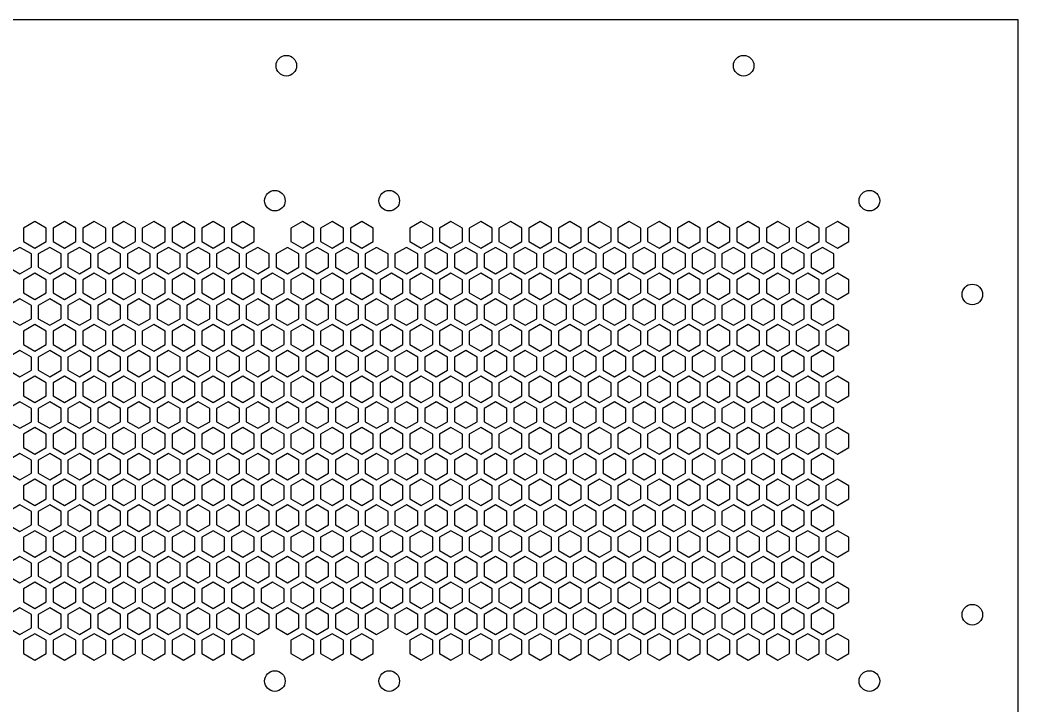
# Model space of a CAD drawing. Header units: millimetres. Extents: x 0 to 430, y 0 to 500.
# Drawn here: x 211.8 to 430, y 350.3 to 500 of the extents above; entities that cross this region are included whole.
import ezdxf

# ---------------------------------------------------------------- set-up
doc = ezdxf.new("R2010")
doc.units = ezdxf.units.MM
doc.layers.add('CUT', color=1, linetype='CONTINUOUS')

msp = doc.modelspace()

# ---------------------------------------------------------------- linework, layer by layer
at = {"layer": 'CUT'}
for p, q in [((430, 500), (0, 500)), ((430, 0), (430, 500))]:
    msp.add_line(p, q, dxfattribs=at)
for points in [[(217.5, 454.4767), (215, 455.9201), (212.5, 454.4767), (212.5, 451.5899), (215, 450.1466), (217.5, 451.5899)], [(224, 454.4767), (221.5, 455.9201), (219, 454.4767), (219, 451.5899), (221.5, 450.1466), (224, 451.5899)], [(230.5, 454.4767), (228, 455.9201), (225.5, 454.4767), (225.5, 451.5899), (228, 450.1466), (230.5, 451.5899)], [(237, 454.4767), (234.5, 455.9201), (232, 454.4767), (232, 451.5899), (234.5, 450.1466), (237, 451.5899)], [(243.5, 454.4767), (241, 455.9201), (238.5, 454.4767), (238.5, 451.5899), (241, 450.1466), (243.5, 451.5899)], [(250, 454.4767), (247.5, 455.9201), (245, 454.4767), (245, 451.5899), (247.5, 450.1466), (250, 451.5899)], [(256.5, 454.4767), (254, 455.9201), (251.5, 454.4767), (251.5, 451.5899), (254, 450.1466), (256.5, 451.5899)], [(263, 454.4767), (260.5, 455.9201), (258, 454.4767), (258, 451.5899), (260.5, 450.1466), (263, 451.5899)], [(276, 454.4767), (273.5, 455.9201), (271, 454.4767), (271, 451.5899), (273.5, 450.1466), (276, 451.5899)], [(282.5, 454.4767), (280, 455.9201), (277.5, 454.4767), (277.5, 451.5899), (280, 450.1466), (282.5, 451.5899)], [(289, 454.4767), (286.5, 455.9201), (284, 454.4767), (284, 451.5899), (286.5, 450.1466), (289, 451.5899)], [(302, 454.4767), (299.5, 455.9201), (297, 454.4767), (297, 451.5899), (299.5, 450.1466), (302, 451.5899)], [(308.5, 454.4767), (306, 455.9201), (303.5, 454.4767), (303.5, 451.5899), (306, 450.1466), (308.5, 451.5899)], [(315, 454.4767), (312.5, 455.9201), (310, 454.4767), (310, 451.5899), (312.5, 450.1466), (315, 451.5899)], [(321.5, 454.4767), (319, 455.9201), (316.5, 454.4767), (316.5, 451.5899), (319, 450.1466), (321.5, 451.5899)], [(328, 454.4767), (325.5, 455.9201), (323, 454.4767), (323, 451.5899), (325.5, 450.1466), (328, 451.5899)], [(334.5, 454.4767), (332, 455.9201), (329.5, 454.4767), (329.5, 451.5899), (332, 450.1466), (334.5, 451.5899)], [(341, 454.4767), (338.5, 455.9201), (336, 454.4767), (336, 451.5899), (338.5, 450.1466), (341, 451.5899)], [(347.5, 454.4767), (345, 455.9201), (342.5, 454.4767), (342.5, 451.5899), (345, 450.1466), (347.5, 451.5899)], [(354, 454.4767), (351.5, 455.9201), (349, 454.4767), (349, 451.5899), (351.5, 450.1466), (354, 451.5899)], [(360.5, 454.4767), (358, 455.9201), (355.5, 454.4767), (355.5, 451.5899), (358, 450.1466), (360.5, 451.5899)], [(367, 454.4767), (364.5, 455.9201), (362, 454.4767), (362, 451.5899), (364.5, 450.1466), (367, 451.5899)], [(373.5, 454.4767), (371, 455.9201), (368.5, 454.4767), (368.5, 451.5899), (371, 450.1466), (373.5, 451.5899)], [(380, 454.4767), (377.5, 455.9201), (375, 454.4767), (375, 451.5899), (377.5, 450.1466), (380, 451.5899)], [(386.5, 454.4767), (384, 455.9201), (381.5, 454.4767), (381.5, 451.5899), (384, 450.1466), (386.5, 451.5899)], [(393, 454.4767), (390.5, 455.9201), (388, 454.4767), (388, 451.5899), (390.5, 450.1466), (393, 451.5899)], [(214.25, 448.8475), (211.75, 450.2909), (209.25, 448.8475), (209.25, 445.9608), (211.75, 444.5174), (214.25, 445.9608)], [(220.75, 448.8475), (218.25, 450.2909), (215.75, 448.8475), (215.75, 445.9608), (218.25, 444.5174), (220.75, 445.9608)], [(227.25, 448.8475), (224.75, 450.2909), (222.25, 448.8475), (222.25, 445.9608), (224.75, 444.5174), (227.25, 445.9608)], [(233.75, 448.8475), (231.25, 450.2909), (228.75, 448.8475), (228.75, 445.9608), (231.25, 444.5174), (233.75, 445.9608)], [(240.25, 448.8475), (237.75, 450.2909), (235.25, 448.8475), (235.25, 445.9608), (237.75, 444.5174), (240.25, 445.9608)], [(246.75, 448.8475), (244.25, 450.2909), (241.75, 448.8475), (241.75, 445.9608), (244.25, 444.5174), (246.75, 445.9608)], [(253.25, 448.8475), (250.75, 450.2909), (248.25, 448.8475), (248.25, 445.9608), (250.75, 444.5174), (253.25, 445.9608)], [(259.75, 448.8475), (257.25, 450.2909), (254.75, 448.8475), (254.75, 445.9608), (257.25, 444.5174), (259.75, 445.9608)], [(266.25, 448.8475), (263.75, 450.2909), (261.25, 448.8475), (261.25, 445.9608), (263.75, 444.5174), (266.25, 445.9608)], [(272.75, 448.8475), (270.25, 450.2909), (267.75, 448.8475), (267.75, 445.9608), (270.25, 444.5174), (272.75, 445.9608)], [(279.25, 448.8475), (276.75, 450.2909), (274.25, 448.8475), (274.25, 445.9608), (276.75, 444.5174), (279.25, 445.9608)], [(285.75, 448.8475), (283.25, 450.2909), (280.75, 448.8475), (280.75, 445.9608), (283.25, 444.5174), (285.75, 445.9608)], [(292.25, 448.8475), (289.75, 450.2909), (287.25, 448.8475), (287.25, 445.9608), (289.75, 444.5174), (292.25, 445.9608)], [(298.75, 448.8475), (296.25, 450.2909), (293.75, 448.8475), (293.75, 445.9608), (296.25, 444.5174), (298.75, 445.9608)], [(305.25, 448.8475), (302.75, 450.2909), (300.25, 448.8475), (300.25, 445.9608), (302.75, 444.5174), (305.25, 445.9608)], [(311.75, 448.8475), (309.25, 450.2909), (306.75, 448.8475), (306.75, 445.9608), (309.25, 444.5174), (311.75, 445.9608)], [(318.25, 448.8475), (315.75, 450.2909), (313.25, 448.8475), (313.25, 445.9608), (315.75, 444.5174), (318.25, 445.9608)], [(324.75, 448.8475), (322.25, 450.2909), (319.75, 448.8475), (319.75, 445.9608), (322.25, 444.5174), (324.75, 445.9608)], [(331.25, 448.8475), (328.75, 450.2909), (326.25, 448.8475), (326.25, 445.9608), (328.75, 444.5174), (331.25, 445.9608)], [(337.75, 448.8475), (335.25, 450.2909), (332.75, 448.8475), (332.75, 445.9608), (335.25, 444.5174), (337.75, 445.9608)], [(344.25, 448.8475), (341.75, 450.2909), (339.25, 448.8475), (339.25, 445.9608), (341.75, 444.5174), (344.25, 445.9608)], [(350.75, 448.8475), (348.25, 450.2909), (345.75, 448.8475), (345.75, 445.9608), (348.25, 444.5174), (350.75, 445.9608)], [(357.25, 448.8475), (354.75, 450.2909), (352.25, 448.8475), (352.25, 445.9608), (354.75, 444.5174), (357.25, 445.9608)], [(363.75, 448.8475), (361.25, 450.2909), (358.75, 448.8475), (358.75, 445.9608), (361.25, 444.5174), (363.75, 445.9608)], [(370.25, 448.8475), (367.75, 450.2909), (365.25, 448.8475), (365.25, 445.9608), (367.75, 444.5174), (370.25, 445.9608)], [(376.75, 448.8475), (374.25, 450.2909), (371.75, 448.8475), (371.75, 445.9608), (374.25, 444.5174), (376.75, 445.9608)], [(383.25, 448.8475), (380.75, 450.2909), (378.25, 448.8475), (378.25, 445.9608), (380.75, 444.5174), (383.25, 445.9608)], [(389.75, 448.8475), (387.25, 450.2909), (384.75, 448.8475), (384.75, 445.9608), (387.25, 444.5174), (389.75, 445.9608)], [(217.5, 443.2184), (215, 444.6617), (212.5, 443.2184), (212.5, 440.3316), (215, 438.8882), (217.5, 440.3316)], [(224, 443.2184), (221.5, 444.6617), (219, 443.2184), (219, 440.3316), (221.5, 438.8882), (224, 440.3316)], [(230.5, 443.2184), (228, 444.6617), (225.5, 443.2184), (225.5, 440.3316), (228, 438.8882), (230.5, 440.3316)], [(237, 443.2184), (234.5, 444.6617), (232, 443.2184), (232, 440.3316), (234.5, 438.8882), (237, 440.3316)], [(243.5, 443.2184), (241, 444.6617), (238.5, 443.2184), (238.5, 440.3316), (241, 438.8882), (243.5, 440.3316)], [(250, 443.2184), (247.5, 444.6617), (245, 443.2184), (245, 440.3316), (247.5, 438.8882), (250, 440.3316)], [(256.5, 443.2184), (254, 444.6617), (251.5, 443.2184), (251.5, 440.3316), (254, 438.8882), (256.5, 440.3316)], [(263, 443.2184), (260.5, 444.6617), (258, 443.2184), (258, 440.3316), (260.5, 438.8882), (263, 440.3316)], [(269.5, 443.2184), (267, 444.6617), (264.5, 443.2184), (264.5, 440.3316), (267, 438.8882), (269.5, 440.3316)], [(276, 443.2184), (273.5, 444.6617), (271, 443.2184), (271, 440.3316), (273.5, 438.8882), (276, 440.3316)], [(282.5, 443.2184), (280, 444.6617), (277.5, 443.2184), (277.5, 440.3316), (280, 438.8882), (282.5, 440.3316)], [(289, 443.2184), (286.5, 444.6617), (284, 443.2184), (284, 440.3316), (286.5, 438.8882), (289, 440.3316)], [(295.5, 443.2184), (293, 444.6617), (290.5, 443.2184), (290.5, 440.3316), (293, 438.8882), (295.5, 440.3316)], [(302, 443.2184), (299.5, 444.6617), (297, 443.2184), (297, 440.3316), (299.5, 438.8882), (302, 440.3316)], [(308.5, 443.2184), (306, 444.6617), (303.5, 443.2184), (303.5, 440.3316), (306, 438.8882), (308.5, 440.3316)], [(315, 443.2184), (312.5, 444.6617), (310, 443.2184), (310, 440.3316), (312.5, 438.8882), (315, 440.3316)], [(321.5, 443.2184), (319, 444.6617), (316.5, 443.2184), (316.5, 440.3316), (319, 438.8882), (321.5, 440.3316)], [(328, 443.2184), (325.5, 444.6617), (323, 443.2184), (323, 440.3316), (325.5, 438.8882), (328, 440.3316)], [(334.5, 443.2184), (332, 444.6617), (329.5, 443.2184), (329.5, 440.3316), (332, 438.8882), (334.5, 440.3316)], [(341, 443.2184), (338.5, 444.6617), (336, 443.2184), (336, 440.3316), (338.5, 438.8882), (341, 440.3316)], [(347.5, 443.2184), (345, 444.6617), (342.5, 443.2184), (342.5, 440.3316), (345, 438.8882), (347.5, 440.3316)], [(354, 443.2184), (351.5, 444.6617), (349, 443.2184), (349, 440.3316), (351.5, 438.8882), (354, 440.3316)], [(360.5, 443.2184), (358, 444.6617), (355.5, 443.2184), (355.5, 440.3316), (358, 438.8882), (360.5, 440.3316)], [(367, 443.2184), (364.5, 444.6617), (362, 443.2184), (362, 440.3316), (364.5, 438.8882), (367, 440.3316)], [(373.5, 443.2184), (371, 444.6617), (368.5, 443.2184), (368.5, 440.3316), (371, 438.8882), (373.5, 440.3316)], [(380, 443.2184), (377.5, 444.6617), (375, 443.2184), (375, 440.3316), (377.5, 438.8882), (380, 440.3316)], [(386.5, 443.2184), (384, 444.6617), (381.5, 443.2184), (381.5, 440.3316), (384, 438.8882), (386.5, 440.3316)], [(393, 443.2184), (390.5, 444.6617), (388, 443.2184), (388, 440.3316), (390.5, 438.8882), (393, 440.3316)], [(214.25, 437.5892), (211.75, 439.0326), (209.25, 437.5892), (209.25, 434.7024), (211.75, 433.2591), (214.25, 434.7024)], [(220.75, 437.5892), (218.25, 439.0326), (215.75, 437.5892), (215.75, 434.7024), (218.25, 433.2591), (220.75, 434.7024)], [(227.25, 437.5892), (224.75, 439.0326), (222.25, 437.5892), (222.25, 434.7024), (224.75, 433.2591), (227.25, 434.7024)], [(233.75, 437.5892), (231.25, 439.0326), (228.75, 437.5892), (228.75, 434.7024), (231.25, 433.2591), (233.75, 434.7024)], [(240.25, 437.5892), (237.75, 439.0326), (235.25, 437.5892), (235.25, 434.7024), (237.75, 433.2591), (240.25, 434.7024)], [(246.75, 437.5892), (244.25, 439.0326), (241.75, 437.5892), (241.75, 434.7024), (244.25, 433.2591), (246.75, 434.7024)], [(253.25, 437.5892), (250.75, 439.0326), (248.25, 437.5892), (248.25, 434.7024), (250.75, 433.2591), (253.25, 434.7024)], [(259.75, 437.5892), (257.25, 439.0326), (254.75, 437.5892), (254.75, 434.7024), (257.25, 433.2591), (259.75, 434.7024)], [(266.25, 437.5892), (263.75, 439.0326), (261.25, 437.5892), (261.25, 434.7024), (263.75, 433.2591), (266.25, 434.7024)], [(272.75, 437.5892), (270.25, 439.0326), (267.75, 437.5892), (267.75, 434.7024), (270.25, 433.2591), (272.75, 434.7024)], [(279.25, 437.5892), (276.75, 439.0326), (274.25, 437.5892), (274.25, 434.7024), (276.75, 433.2591), (279.25, 434.7024)], [(285.75, 437.5892), (283.25, 439.0326), (280.75, 437.5892), (280.75, 434.7024), (283.25, 433.2591), (285.75, 434.7024)], [(292.25, 437.5892), (289.75, 439.0326), (287.25, 437.5892), (287.25, 434.7024), (289.75, 433.2591), (292.25, 434.7024)], [(298.75, 437.5892), (296.25, 439.0326), (293.75, 437.5892), (293.75, 434.7024), (296.25, 433.2591), (298.75, 434.7024)], [(305.25, 437.5892), (302.75, 439.0326), (300.25, 437.5892), (300.25, 434.7024), (302.75, 433.2591), (305.25, 434.7024)], [(311.75, 437.5892), (309.25, 439.0326), (306.75, 437.5892), (306.75, 434.7024), (309.25, 433.2591), (311.75, 434.7024)], [(318.25, 437.5892), (315.75, 439.0326), (313.25, 437.5892), (313.25, 434.7024), (315.75, 433.2591), (318.25, 434.7024)], [(324.75, 437.5892), (322.25, 439.0326), (319.75, 437.5892), (319.75, 434.7024), (322.25, 433.2591), (324.75, 434.7024)], [(331.25, 437.5892), (328.75, 439.0326), (326.25, 437.5892), (326.25, 434.7024), (328.75, 433.2591), (331.25, 434.7024)], [(337.75, 437.5892), (335.25, 439.0326), (332.75, 437.5892), (332.75, 434.7024), (335.25, 433.2591), (337.75, 434.7024)], [(344.25, 437.5892), (341.75, 439.0326), (339.25, 437.5892), (339.25, 434.7024), (341.75, 433.2591), (344.25, 434.7024)], [(350.75, 437.5892), (348.25, 439.0326), (345.75, 437.5892), (345.75, 434.7024), (348.25, 433.2591), (350.75, 434.7024)], [(357.25, 437.5892), (354.75, 439.0326), (352.25, 437.5892), (352.25, 434.7024), (354.75, 433.2591), (357.25, 434.7024)], [(363.75, 437.5892), (361.25, 439.0326), (358.75, 437.5892), (358.75, 434.7024), (361.25, 433.2591), (363.75, 434.7024)], [(370.25, 437.5892), (367.75, 439.0326), (365.25, 437.5892), (365.25, 434.7024), (367.75, 433.2591), (370.25, 434.7024)], [(376.75, 437.5892), (374.25, 439.0326), (371.75, 437.5892), (371.75, 434.7024), (374.25, 433.2591), (376.75, 434.7024)], [(383.25, 437.5892), (380.75, 439.0326), (378.25, 437.5892), (378.25, 434.7024), (380.75, 433.2591), (383.25, 434.7024)], [(389.75, 437.5892), (387.25, 439.0326), (384.75, 437.5892), (384.75, 434.7024), (387.25, 433.2591), (389.75, 434.7024)], [(217.5, 431.96), (215, 433.4034), (212.5, 431.96), (212.5, 429.0733), (215, 427.6299), (217.5, 429.0733)], [(224, 431.96), (221.5, 433.4034), (219, 431.96), (219, 429.0733), (221.5, 427.6299), (224, 429.0733)], [(230.5, 431.96), (228, 433.4034), (225.5, 431.96), (225.5, 429.0733), (228, 427.6299), (230.5, 429.0733)], [(237, 431.96), (234.5, 433.4034), (232, 431.96), (232, 429.0733), (234.5, 427.6299), (237, 429.0733)], [(243.5, 431.96), (241, 433.4034), (238.5, 431.96), (238.5, 429.0733), (241, 427.6299), (243.5, 429.0733)], [(250, 431.96), (247.5, 433.4034), (245, 431.96), (245, 429.0733), (247.5, 427.6299), (250, 429.0733)], [(256.5, 431.96), (254, 433.4034), (251.5, 431.96), (251.5, 429.0733), (254, 427.6299), (256.5, 429.0733)], [(263, 431.96), (260.5, 433.4034), (258, 431.96), (258, 429.0733), (260.5, 427.6299), (263, 429.0733)], [(269.5, 431.96), (267, 433.4034), (264.5, 431.96), (264.5, 429.0733), (267, 427.6299), (269.5, 429.0733)], [(276, 431.96), (273.5, 433.4034), (271, 431.96), (271, 429.0733), (273.5, 427.6299), (276, 429.0733)], [(282.5, 431.96), (280, 433.4034), (277.5, 431.96), (277.5, 429.0733), (280, 427.6299), (282.5, 429.0733)], [(289, 431.96), (286.5, 433.4034), (284, 431.96), (284, 429.0733), (286.5, 427.6299), (289, 429.0733)], [(295.5, 431.96), (293, 433.4034), (290.5, 431.96), (290.5, 429.0733), (293, 427.6299), (295.5, 429.0733)], [(302, 431.96), (299.5, 433.4034), (297, 431.96), (297, 429.0733), (299.5, 427.6299), (302, 429.0733)], [(308.5, 431.96), (306, 433.4034), (303.5, 431.96), (303.5, 429.0733), (306, 427.6299), (308.5, 429.0733)], [(315, 431.96), (312.5, 433.4034), (310, 431.96), (310, 429.0733), (312.5, 427.6299), (315, 429.0733)], [(321.5, 431.96), (319, 433.4034), (316.5, 431.96), (316.5, 429.0733), (319, 427.6299), (321.5, 429.0733)], [(328, 431.96), (325.5, 433.4034), (323, 431.96), (323, 429.0733), (325.5, 427.6299), (328, 429.0733)], [(334.5, 431.96), (332, 433.4034), (329.5, 431.96), (329.5, 429.0733), (332, 427.6299), (334.5, 429.0733)], [(341, 431.96), (338.5, 433.4034), (336, 431.96), (336, 429.0733), (338.5, 427.6299), (341, 429.0733)], [(347.5, 431.96), (345, 433.4034), (342.5, 431.96), (342.5, 429.0733), (345, 427.6299), (347.5, 429.0733)], [(354, 431.96), (351.5, 433.4034), (349, 431.96), (349, 429.0733), (351.5, 427.6299), (354, 429.0733)], [(360.5, 431.96), (358, 433.4034), (355.5, 431.96), (355.5, 429.0733), (358, 427.6299), (360.5, 429.0733)], [(367, 431.96), (364.5, 433.4034), (362, 431.96), (362, 429.0733), (364.5, 427.6299), (367, 429.0733)], [(373.5, 431.96), (371, 433.4034), (368.5, 431.96), (368.5, 429.0733), (371, 427.6299), (373.5, 429.0733)], [(380, 431.96), (377.5, 433.4034), (375, 431.96), (375, 429.0733), (377.5, 427.6299), (380, 429.0733)], [(386.5, 431.96), (384, 433.4034), (381.5, 431.96), (381.5, 429.0733), (384, 427.6299), (386.5, 429.0733)], [(393, 431.96), (390.5, 433.4034), (388, 431.96), (388, 429.0733), (390.5, 427.6299), (393, 429.0733)], [(214.25, 426.3309), (211.75, 427.7742), (209.25, 426.3309), (209.25, 423.4441), (211.75, 422.0007), (214.25, 423.4441)], [(220.75, 426.3309), (218.25, 427.7742), (215.75, 426.3309), (215.75, 423.4441), (218.25, 422.0007), (220.75, 423.4441)], [(227.25, 426.3309), (224.75, 427.7742), (222.25, 426.3309), (222.25, 423.4441), (224.75, 422.0007), (227.25, 423.4441)], [(233.75, 426.3309), (231.25, 427.7742), (228.75, 426.3309), (228.75, 423.4441), (231.25, 422.0007), (233.75, 423.4441)], [(240.25, 426.3309), (237.75, 427.7742), (235.25, 426.3309), (235.25, 423.4441), (237.75, 422.0007), (240.25, 423.4441)], [(246.75, 426.3309), (244.25, 427.7742), (241.75, 426.3309), (241.75, 423.4441), (244.25, 422.0007), (246.75, 423.4441)], [(253.25, 426.3309), (250.75, 427.7742), (248.25, 426.3309), (248.25, 423.4441), (250.75, 422.0007), (253.25, 423.4441)], [(259.75, 426.3309), (257.25, 427.7742), (254.75, 426.3309), (254.75, 423.4441), (257.25, 422.0007), (259.75, 423.4441)], [(266.25, 426.3309), (263.75, 427.7742), (261.25, 426.3309), (261.25, 423.4441), (263.75, 422.0007), (266.25, 423.4441)], [(272.75, 426.3309), (270.25, 427.7742), (267.75, 426.3309), (267.75, 423.4441), (270.25, 422.0007), (272.75, 423.4441)], [(279.25, 426.3309), (276.75, 427.7742), (274.25, 426.3309), (274.25, 423.4441), (276.75, 422.0007), (279.25, 423.4441)], [(285.75, 426.3309), (283.25, 427.7742), (280.75, 426.3309), (280.75, 423.4441), (283.25, 422.0007), (285.75, 423.4441)], [(292.25, 426.3309), (289.75, 427.7742), (287.25, 426.3309), (287.25, 423.4441), (289.75, 422.0007), (292.25, 423.4441)], [(298.75, 426.3309), (296.25, 427.7742), (293.75, 426.3309), (293.75, 423.4441), (296.25, 422.0007), (298.75, 423.4441)], [(305.25, 426.3309), (302.75, 427.7742), (300.25, 426.3309), (300.25, 423.4441), (302.75, 422.0007), (305.25, 423.4441)], [(311.75, 426.3309), (309.25, 427.7742), (306.75, 426.3309), (306.75, 423.4441), (309.25, 422.0007), (311.75, 423.4441)], [(318.25, 426.3309), (315.75, 427.7742), (313.25, 426.3309), (313.25, 423.4441), (315.75, 422.0007), (318.25, 423.4441)], [(324.75, 426.3309), (322.25, 427.7742), (319.75, 426.3309), (319.75, 423.4441), (322.25, 422.0007), (324.75, 423.4441)], [(331.25, 426.3309), (328.75, 427.7742), (326.25, 426.3309), (326.25, 423.4441), (328.75, 422.0007), (331.25, 423.4441)], [(337.75, 426.3309), (335.25, 427.7742), (332.75, 426.3309), (332.75, 423.4441), (335.25, 422.0007), (337.75, 423.4441)], [(344.25, 426.3309), (341.75, 427.7742), (339.25, 426.3309), (339.25, 423.4441), (341.75, 422.0007), (344.25, 423.4441)], [(350.75, 426.3309), (348.25, 427.7742), (345.75, 426.3309), (345.75, 423.4441), (348.25, 422.0007), (350.75, 423.4441)], [(357.25, 426.3309), (354.75, 427.7742), (352.25, 426.3309), (352.25, 423.4441), (354.75, 422.0007), (357.25, 423.4441)], [(363.75, 426.3309), (361.25, 427.7742), (358.75, 426.3309), (358.75, 423.4441), (361.25, 422.0007), (363.75, 423.4441)], [(370.25, 426.3309), (367.75, 427.7742), (365.25, 426.3309), (365.25, 423.4441), (367.75, 422.0007), (370.25, 423.4441)], [(376.75, 426.3309), (374.25, 427.7742), (371.75, 426.3309), (371.75, 423.4441), (374.25, 422.0007), (376.75, 423.4441)], [(383.25, 426.3309), (380.75, 427.7742), (378.25, 426.3309), (378.25, 423.4441), (380.75, 422.0007), (383.25, 423.4441)], [(389.75, 426.3309), (387.25, 427.7742), (384.75, 426.3309), (384.75, 423.4441), (387.25, 422.0007), (389.75, 423.4441)], [(217.5, 420.7017), (215, 422.1451), (212.5, 420.7017), (212.5, 417.815), (215, 416.3716), (217.5, 417.815)], [(224, 420.7017), (221.5, 422.1451), (219, 420.7017), (219, 417.815), (221.5, 416.3716), (224, 417.815)], [(230.5, 420.7017), (228, 422.1451), (225.5, 420.7017), (225.5, 417.815), (228, 416.3716), (230.5, 417.815)], [(237, 420.7017), (234.5, 422.1451), (232, 420.7017), (232, 417.815), (234.5, 416.3716), (237, 417.815)], [(243.5, 420.7017), (241, 422.1451), (238.5, 420.7017), (238.5, 417.815), (241, 416.3716), (243.5, 417.815)], [(250, 420.7017), (247.5, 422.1451), (245, 420.7017), (245, 417.815), (247.5, 416.3716), (250, 417.815)], [(256.5, 420.7017), (254, 422.1451), (251.5, 420.7017), (251.5, 417.815), (254, 416.3716), (256.5, 417.815)], [(263, 420.7017), (260.5, 422.1451), (258, 420.7017), (258, 417.815), (260.5, 416.3716), (263, 417.815)], [(269.5, 420.7017), (267, 422.1451), (264.5, 420.7017), (264.5, 417.815), (267, 416.3716), (269.5, 417.815)], [(276, 420.7017), (273.5, 422.1451), (271, 420.7017), (271, 417.815), (273.5, 416.3716), (276, 417.815)], [(282.5, 420.7017), (280, 422.1451), (277.5, 420.7017), (277.5, 417.815), (280, 416.3716), (282.5, 417.815)], [(289, 420.7017), (286.5, 422.1451), (284, 420.7017), (284, 417.815), (286.5, 416.3716), (289, 417.815)], [(295.5, 420.7017), (293, 422.1451), (290.5, 420.7017), (290.5, 417.815), (293, 416.3716), (295.5, 417.815)], [(302, 420.7017), (299.5, 422.1451), (297, 420.7017), (297, 417.815), (299.5, 416.3716), (302, 417.815)], [(308.5, 420.7017), (306, 422.1451), (303.5, 420.7017), (303.5, 417.815), (306, 416.3716), (308.5, 417.815)], [(315, 420.7017), (312.5, 422.1451), (310, 420.7017), (310, 417.815), (312.5, 416.3716), (315, 417.815)], [(321.5, 420.7017), (319, 422.1451), (316.5, 420.7017), (316.5, 417.815), (319, 416.3716), (321.5, 417.815)], [(328, 420.7017), (325.5, 422.1451), (323, 420.7017), (323, 417.815), (325.5, 416.3716), (328, 417.815)], [(334.5, 420.7017), (332, 422.1451), (329.5, 420.7017), (329.5, 417.815), (332, 416.3716), (334.5, 417.815)], [(341, 420.7017), (338.5, 422.1451), (336, 420.7017), (336, 417.815), (338.5, 416.3716), (341, 417.815)], [(347.5, 420.7017), (345, 422.1451), (342.5, 420.7017), (342.5, 417.815), (345, 416.3716), (347.5, 417.815)], [(354, 420.7017), (351.5, 422.1451), (349, 420.7017), (349, 417.815), (351.5, 416.3716), (354, 417.815)], [(360.5, 420.7017), (358, 422.1451), (355.5, 420.7017), (355.5, 417.815), (358, 416.3716), (360.5, 417.815)], [(367, 420.7017), (364.5, 422.1451), (362, 420.7017), (362, 417.815), (364.5, 416.3716), (367, 417.815)], [(373.5, 420.7017), (371, 422.1451), (368.5, 420.7017), (368.5, 417.815), (371, 416.3716), (373.5, 417.815)], [(380, 420.7017), (377.5, 422.1451), (375, 420.7017), (375, 417.815), (377.5, 416.3716), (380, 417.815)], [(386.5, 420.7017), (384, 422.1451), (381.5, 420.7017), (381.5, 417.815), (384, 416.3716), (386.5, 417.815)], [(393, 420.7017), (390.5, 422.1451), (388, 420.7017), (388, 417.815), (390.5, 416.3716), (393, 417.815)], [(214.25, 415.0725), (211.75, 416.5159), (209.25, 415.0725), (209.25, 412.1858), (211.75, 410.7424), (214.25, 412.1858)], [(220.75, 415.0725), (218.25, 416.5159), (215.75, 415.0725), (215.75, 412.1858), (218.25, 410.7424), (220.75, 412.1858)], [(227.25, 415.0725), (224.75, 416.5159), (222.25, 415.0725), (222.25, 412.1858), (224.75, 410.7424), (227.25, 412.1858)], [(233.75, 415.0725), (231.25, 416.5159), (228.75, 415.0725), (228.75, 412.1858), (231.25, 410.7424), (233.75, 412.1858)], [(240.25, 415.0725), (237.75, 416.5159), (235.25, 415.0725), (235.25, 412.1858), (237.75, 410.7424), (240.25, 412.1858)], [(246.75, 415.0725), (244.25, 416.5159), (241.75, 415.0725), (241.75, 412.1858), (244.25, 410.7424), (246.75, 412.1858)], [(253.25, 415.0725), (250.75, 416.5159), (248.25, 415.0725), (248.25, 412.1858), (250.75, 410.7424), (253.25, 412.1858)], [(259.75, 415.0725), (257.25, 416.5159), (254.75, 415.0725), (254.75, 412.1858), (257.25, 410.7424), (259.75, 412.1858)], [(266.25, 415.0725), (263.75, 416.5159), (261.25, 415.0725), (261.25, 412.1858), (263.75, 410.7424), (266.25, 412.1858)], [(272.75, 415.0725), (270.25, 416.5159), (267.75, 415.0725), (267.75, 412.1858), (270.25, 410.7424), (272.75, 412.1858)], [(279.25, 415.0725), (276.75, 416.5159), (274.25, 415.0725), (274.25, 412.1858), (276.75, 410.7424), (279.25, 412.1858)], [(285.75, 415.0725), (283.25, 416.5159), (280.75, 415.0725), (280.75, 412.1858), (283.25, 410.7424), (285.75, 412.1858)], [(292.25, 415.0725), (289.75, 416.5159), (287.25, 415.0725), (287.25, 412.1858), (289.75, 410.7424), (292.25, 412.1858)], [(298.75, 415.0725), (296.25, 416.5159), (293.75, 415.0725), (293.75, 412.1858), (296.25, 410.7424), (298.75, 412.1858)], [(305.25, 415.0725), (302.75, 416.5159), (300.25, 415.0725), (300.25, 412.1858), (302.75, 410.7424), (305.25, 412.1858)], [(311.75, 415.0725), (309.25, 416.5159), (306.75, 415.0725), (306.75, 412.1858), (309.25, 410.7424), (311.75, 412.1858)], [(318.25, 415.0725), (315.75, 416.5159), (313.25, 415.0725), (313.25, 412.1858), (315.75, 410.7424), (318.25, 412.1858)], [(324.75, 415.0725), (322.25, 416.5159), (319.75, 415.0725), (319.75, 412.1858), (322.25, 410.7424), (324.75, 412.1858)], [(331.25, 415.0725), (328.75, 416.5159), (326.25, 415.0725), (326.25, 412.1858), (328.75, 410.7424), (331.25, 412.1858)], [(337.75, 415.0725), (335.25, 416.5159), (332.75, 415.0725), (332.75, 412.1858), (335.25, 410.7424), (337.75, 412.1858)], [(344.25, 415.0725), (341.75, 416.5159), (339.25, 415.0725), (339.25, 412.1858), (341.75, 410.7424), (344.25, 412.1858)], [(350.75, 415.0725), (348.25, 416.5159), (345.75, 415.0725), (345.75, 412.1858), (348.25, 410.7424), (350.75, 412.1858)], [(357.25, 415.0725), (354.75, 416.5159), (352.25, 415.0725), (352.25, 412.1858), (354.75, 410.7424), (357.25, 412.1858)], [(363.75, 415.0725), (361.25, 416.5159), (358.75, 415.0725), (358.75, 412.1858), (361.25, 410.7424), (363.75, 412.1858)], [(370.25, 415.0725), (367.75, 416.5159), (365.25, 415.0725), (365.25, 412.1858), (367.75, 410.7424), (370.25, 412.1858)], [(376.75, 415.0725), (374.25, 416.5159), (371.75, 415.0725), (371.75, 412.1858), (374.25, 410.7424), (376.75, 412.1858)], [(383.25, 415.0725), (380.75, 416.5159), (378.25, 415.0725), (378.25, 412.1858), (380.75, 410.7424), (383.25, 412.1858)], [(389.75, 415.0725), (387.25, 416.5159), (384.75, 415.0725), (384.75, 412.1858), (387.25, 410.7424), (389.75, 412.1858)], [(217.5, 409.4434), (215, 410.8868), (212.5, 409.4434), (212.5, 406.5566), (215, 405.1132), (217.5, 406.5566)], [(224, 409.4434), (221.5, 410.8868), (219, 409.4434), (219, 406.5566), (221.5, 405.1132), (224, 406.5566)], [(230.5, 409.4434), (228, 410.8868), (225.5, 409.4434), (225.5, 406.5566), (228, 405.1132), (230.5, 406.5566)], [(237, 409.4434), (234.5, 410.8868), (232, 409.4434), (232, 406.5566), (234.5, 405.1132), (237, 406.5566)], [(243.5, 409.4434), (241, 410.8868), (238.5, 409.4434), (238.5, 406.5566), (241, 405.1132), (243.5, 406.5566)], [(250, 409.4434), (247.5, 410.8868), (245, 409.4434), (245, 406.5566), (247.5, 405.1132), (250, 406.5566)], [(256.5, 409.4434), (254, 410.8868), (251.5, 409.4434), (251.5, 406.5566), (254, 405.1132), (256.5, 406.5566)], [(263, 409.4434), (260.5, 410.8868), (258, 409.4434), (258, 406.5566), (260.5, 405.1132), (263, 406.5566)], [(269.5, 409.4434), (267, 410.8868), (264.5, 409.4434), (264.5, 406.5566), (267, 405.1132), (269.5, 406.5566)], [(276, 409.4434), (273.5, 410.8868), (271, 409.4434), (271, 406.5566), (273.5, 405.1132), (276, 406.5566)], [(282.5, 409.4434), (280, 410.8868), (277.5, 409.4434), (277.5, 406.5566), (280, 405.1132), (282.5, 406.5566)], [(289, 409.4434), (286.5, 410.8868), (284, 409.4434), (284, 406.5566), (286.5, 405.1132), (289, 406.5566)], [(295.5, 409.4434), (293, 410.8868), (290.5, 409.4434), (290.5, 406.5566), (293, 405.1132), (295.5, 406.5566)], [(302, 409.4434), (299.5, 410.8868), (297, 409.4434), (297, 406.5566), (299.5, 405.1132), (302, 406.5566)], [(308.5, 409.4434), (306, 410.8868), (303.5, 409.4434), (303.5, 406.5566), (306, 405.1132), (308.5, 406.5566)], [(315, 409.4434), (312.5, 410.8868), (310, 409.4434), (310, 406.5566), (312.5, 405.1132), (315, 406.5566)], [(321.5, 409.4434), (319, 410.8868), (316.5, 409.4434), (316.5, 406.5566), (319, 405.1132), (321.5, 406.5566)], [(328, 409.4434), (325.5, 410.8868), (323, 409.4434), (323, 406.5566), (325.5, 405.1132), (328, 406.5566)], [(334.5, 409.4434), (332, 410.8868), (329.5, 409.4434), (329.5, 406.5566), (332, 405.1132), (334.5, 406.5566)], [(341, 409.4434), (338.5, 410.8868), (336, 409.4434), (336, 406.5566), (338.5, 405.1132), (341, 406.5566)], [(347.5, 409.4434), (345, 410.8868), (342.5, 409.4434), (342.5, 406.5566), (345, 405.1132), (347.5, 406.5566)], [(354, 409.4434), (351.5, 410.8868), (349, 409.4434), (349, 406.5566), (351.5, 405.1132), (354, 406.5566)], [(360.5, 409.4434), (358, 410.8868), (355.5, 409.4434), (355.5, 406.5566), (358, 405.1132), (360.5, 406.5566)], [(367, 409.4434), (364.5, 410.8868), (362, 409.4434), (362, 406.5566), (364.5, 405.1132), (367, 406.5566)], [(373.5, 409.4434), (371, 410.8868), (368.5, 409.4434), (368.5, 406.5566), (371, 405.1132), (373.5, 406.5566)], [(380, 409.4434), (377.5, 410.8868), (375, 409.4434), (375, 406.5566), (377.5, 405.1132), (380, 406.5566)], [(386.5, 409.4434), (384, 410.8868), (381.5, 409.4434), (381.5, 406.5566), (384, 405.1132), (386.5, 406.5566)], [(393, 409.4434), (390.5, 410.8868), (388, 409.4434), (388, 406.5566), (390.5, 405.1132), (393, 406.5566)], [(214.25, 403.8142), (211.75, 405.2576), (209.25, 403.8142), (209.25, 400.9275), (211.75, 399.4841), (214.25, 400.9275)], [(220.75, 403.8142), (218.25, 405.2576), (215.75, 403.8142), (215.75, 400.9275), (218.25, 399.4841), (220.75, 400.9275)], [(227.25, 403.8142), (224.75, 405.2576), (222.25, 403.8142), (222.25, 400.9275), (224.75, 399.4841), (227.25, 400.9275)], [(233.75, 403.8142), (231.25, 405.2576), (228.75, 403.8142), (228.75, 400.9275), (231.25, 399.4841), (233.75, 400.9275)], [(240.25, 403.8142), (237.75, 405.2576), (235.25, 403.8142), (235.25, 400.9275), (237.75, 399.4841), (240.25, 400.9275)], [(246.75, 403.8142), (244.25, 405.2576), (241.75, 403.8142), (241.75, 400.9275), (244.25, 399.4841), (246.75, 400.9275)], [(253.25, 403.8142), (250.75, 405.2576), (248.25, 403.8142), (248.25, 400.9275), (250.75, 399.4841), (253.25, 400.9275)], [(259.75, 403.8142), (257.25, 405.2576), (254.75, 403.8142), (254.75, 400.9275), (257.25, 399.4841), (259.75, 400.9275)], [(266.25, 403.8142), (263.75, 405.2576), (261.25, 403.8142), (261.25, 400.9275), (263.75, 399.4841), (266.25, 400.9275)], [(272.75, 403.8142), (270.25, 405.2576), (267.75, 403.8142), (267.75, 400.9275), (270.25, 399.4841), (272.75, 400.9275)], [(279.25, 403.8142), (276.75, 405.2576), (274.25, 403.8142), (274.25, 400.9275), (276.75, 399.4841), (279.25, 400.9275)], [(285.75, 403.8142), (283.25, 405.2576), (280.75, 403.8142), (280.75, 400.9275), (283.25, 399.4841), (285.75, 400.9275)], [(292.25, 403.8142), (289.75, 405.2576), (287.25, 403.8142), (287.25, 400.9275), (289.75, 399.4841), (292.25, 400.9275)], [(298.75, 403.8142), (296.25, 405.2576), (293.75, 403.8142), (293.75, 400.9275), (296.25, 399.4841), (298.75, 400.9275)], [(305.25, 403.8142), (302.75, 405.2576), (300.25, 403.8142), (300.25, 400.9275), (302.75, 399.4841), (305.25, 400.9275)], [(311.75, 403.8142), (309.25, 405.2576), (306.75, 403.8142), (306.75, 400.9275), (309.25, 399.4841), (311.75, 400.9275)], [(318.25, 403.8142), (315.75, 405.2576), (313.25, 403.8142), (313.25, 400.9275), (315.75, 399.4841), (318.25, 400.9275)], [(324.75, 403.8142), (322.25, 405.2576), (319.75, 403.8142), (319.75, 400.9275), (322.25, 399.4841), (324.75, 400.9275)], [(331.25, 403.8142), (328.75, 405.2576), (326.25, 403.8142), (326.25, 400.9275), (328.75, 399.4841), (331.25, 400.9275)], [(337.75, 403.8142), (335.25, 405.2576), (332.75, 403.8142), (332.75, 400.9275), (335.25, 399.4841), (337.75, 400.9275)], [(344.25, 403.8142), (341.75, 405.2576), (339.25, 403.8142), (339.25, 400.9275), (341.75, 399.4841), (344.25, 400.9275)], [(350.75, 403.8142), (348.25, 405.2576), (345.75, 403.8142), (345.75, 400.9275), (348.25, 399.4841), (350.75, 400.9275)], [(357.25, 403.8142), (354.75, 405.2576), (352.25, 403.8142), (352.25, 400.9275), (354.75, 399.4841), (357.25, 400.9275)], [(363.75, 403.8142), (361.25, 405.2576), (358.75, 403.8142), (358.75, 400.9275), (361.25, 399.4841), (363.75, 400.9275)], [(370.25, 403.8142), (367.75, 405.2576), (365.25, 403.8142), (365.25, 400.9275), (367.75, 399.4841), (370.25, 400.9275)], [(376.75, 403.8142), (374.25, 405.2576), (371.75, 403.8142), (371.75, 400.9275), (374.25, 399.4841), (376.75, 400.9275)], [(383.25, 403.8142), (380.75, 405.2576), (378.25, 403.8142), (378.25, 400.9275), (380.75, 399.4841), (383.25, 400.9275)], [(389.75, 403.8142), (387.25, 405.2576), (384.75, 403.8142), (384.75, 400.9275), (387.25, 399.4841), (389.75, 400.9275)], [(217.5, 398.185), (215, 399.6284), (212.5, 398.185), (212.5, 395.2983), (215, 393.8549), (217.5, 395.2983)], [(224, 398.185), (221.5, 399.6284), (219, 398.185), (219, 395.2983), (221.5, 393.8549), (224, 395.2983)], [(230.5, 398.185), (228, 399.6284), (225.5, 398.185), (225.5, 395.2983), (228, 393.8549), (230.5, 395.2983)], [(237, 398.185), (234.5, 399.6284), (232, 398.185), (232, 395.2983), (234.5, 393.8549), (237, 395.2983)], [(243.5, 398.185), (241, 399.6284), (238.5, 398.185), (238.5, 395.2983), (241, 393.8549), (243.5, 395.2983)], [(250, 398.185), (247.5, 399.6284), (245, 398.185), (245, 395.2983), (247.5, 393.8549), (250, 395.2983)], [(256.5, 398.185), (254, 399.6284), (251.5, 398.185), (251.5, 395.2983), (254, 393.8549), (256.5, 395.2983)], [(263, 398.185), (260.5, 399.6284), (258, 398.185), (258, 395.2983), (260.5, 393.8549), (263, 395.2983)], [(269.5, 398.185), (267, 399.6284), (264.5, 398.185), (264.5, 395.2983), (267, 393.8549), (269.5, 395.2983)], [(276, 398.185), (273.5, 399.6284), (271, 398.185), (271, 395.2983), (273.5, 393.8549), (276, 395.2983)], [(282.5, 398.185), (280, 399.6284), (277.5, 398.185), (277.5, 395.2983), (280, 393.8549), (282.5, 395.2983)], [(289, 398.185), (286.5, 399.6284), (284, 398.185), (284, 395.2983), (286.5, 393.8549), (289, 395.2983)], [(295.5, 398.185), (293, 399.6284), (290.5, 398.185), (290.5, 395.2983), (293, 393.8549), (295.5, 395.2983)], [(302, 398.185), (299.5, 399.6284), (297, 398.185), (297, 395.2983), (299.5, 393.8549), (302, 395.2983)], [(308.5, 398.185), (306, 399.6284), (303.5, 398.185), (303.5, 395.2983), (306, 393.8549), (308.5, 395.2983)], [(315, 398.185), (312.5, 399.6284), (310, 398.185), (310, 395.2983), (312.5, 393.8549), (315, 395.2983)], [(321.5, 398.185), (319, 399.6284), (316.5, 398.185), (316.5, 395.2983), (319, 393.8549), (321.5, 395.2983)], [(328, 398.185), (325.5, 399.6284), (323, 398.185), (323, 395.2983), (325.5, 393.8549), (328, 395.2983)], [(334.5, 398.185), (332, 399.6284), (329.5, 398.185), (329.5, 395.2983), (332, 393.8549), (334.5, 395.2983)], [(341, 398.185), (338.5, 399.6284), (336, 398.185), (336, 395.2983), (338.5, 393.8549), (341, 395.2983)], [(347.5, 398.185), (345, 399.6284), (342.5, 398.185), (342.5, 395.2983), (345, 393.8549), (347.5, 395.2983)], [(354, 398.185), (351.5, 399.6284), (349, 398.185), (349, 395.2983), (351.5, 393.8549), (354, 395.2983)], [(360.5, 398.185), (358, 399.6284), (355.5, 398.185), (355.5, 395.2983), (358, 393.8549), (360.5, 395.2983)], [(367, 398.185), (364.5, 399.6284), (362, 398.185), (362, 395.2983), (364.5, 393.8549), (367, 395.2983)], [(373.5, 398.185), (371, 399.6284), (368.5, 398.185), (368.5, 395.2983), (371, 393.8549), (373.5, 395.2983)], [(380, 398.185), (377.5, 399.6284), (375, 398.185), (375, 395.2983), (377.5, 393.8549), (380, 395.2983)], [(386.5, 398.185), (384, 399.6284), (381.5, 398.185), (381.5, 395.2983), (384, 393.8549), (386.5, 395.2983)], [(393, 398.185), (390.5, 399.6284), (388, 398.185), (388, 395.2983), (390.5, 393.8549), (393, 395.2983)], [(214.25, 392.5559), (211.75, 393.9993), (209.25, 392.5559), (209.25, 389.6691), (211.75, 388.2258), (214.25, 389.6691)], [(220.75, 392.5559), (218.25, 393.9993), (215.75, 392.5559), (215.75, 389.6691), (218.25, 388.2258), (220.75, 389.6691)], [(227.25, 392.5559), (224.75, 393.9993), (222.25, 392.5559), (222.25, 389.6691), (224.75, 388.2258), (227.25, 389.6691)], [(233.75, 392.5559), (231.25, 393.9993), (228.75, 392.5559), (228.75, 389.6691), (231.25, 388.2258), (233.75, 389.6691)], [(240.25, 392.5559), (237.75, 393.9993), (235.25, 392.5559), (235.25, 389.6691), (237.75, 388.2258), (240.25, 389.6691)], [(246.75, 392.5559), (244.25, 393.9993), (241.75, 392.5559), (241.75, 389.6691), (244.25, 388.2258), (246.75, 389.6691)], [(253.25, 392.5559), (250.75, 393.9993), (248.25, 392.5559), (248.25, 389.6691), (250.75, 388.2258), (253.25, 389.6691)], [(259.75, 392.5559), (257.25, 393.9993), (254.75, 392.5559), (254.75, 389.6691), (257.25, 388.2258), (259.75, 389.6691)], [(266.25, 392.5559), (263.75, 393.9993), (261.25, 392.5559), (261.25, 389.6691), (263.75, 388.2258), (266.25, 389.6691)], [(272.75, 392.5559), (270.25, 393.9993), (267.75, 392.5559), (267.75, 389.6691), (270.25, 388.2258), (272.75, 389.6691)], [(279.25, 392.5559), (276.75, 393.9993), (274.25, 392.5559), (274.25, 389.6691), (276.75, 388.2258), (279.25, 389.6691)], [(285.75, 392.5559), (283.25, 393.9993), (280.75, 392.5559), (280.75, 389.6691), (283.25, 388.2258), (285.75, 389.6691)], [(292.25, 392.5559), (289.75, 393.9993), (287.25, 392.5559), (287.25, 389.6691), (289.75, 388.2258), (292.25, 389.6691)], [(298.75, 392.5559), (296.25, 393.9993), (293.75, 392.5559), (293.75, 389.6691), (296.25, 388.2258), (298.75, 389.6691)], [(305.25, 392.5559), (302.75, 393.9993), (300.25, 392.5559), (300.25, 389.6691), (302.75, 388.2258), (305.25, 389.6691)], [(311.75, 392.5559), (309.25, 393.9993), (306.75, 392.5559), (306.75, 389.6691), (309.25, 388.2258), (311.75, 389.6691)], [(318.25, 392.5559), (315.75, 393.9993), (313.25, 392.5559), (313.25, 389.6691), (315.75, 388.2258), (318.25, 389.6691)], [(324.75, 392.5559), (322.25, 393.9993), (319.75, 392.5559), (319.75, 389.6691), (322.25, 388.2258), (324.75, 389.6691)], [(331.25, 392.5559), (328.75, 393.9993), (326.25, 392.5559), (326.25, 389.6691), (328.75, 388.2258), (331.25, 389.6691)], [(337.75, 392.5559), (335.25, 393.9993), (332.75, 392.5559), (332.75, 389.6691), (335.25, 388.2258), (337.75, 389.6691)], [(344.25, 392.5559), (341.75, 393.9993), (339.25, 392.5559), (339.25, 389.6691), (341.75, 388.2258), (344.25, 389.6691)], [(350.75, 392.5559), (348.25, 393.9993), (345.75, 392.5559), (345.75, 389.6691), (348.25, 388.2258), (350.75, 389.6691)], [(357.25, 392.5559), (354.75, 393.9993), (352.25, 392.5559), (352.25, 389.6691), (354.75, 388.2258), (357.25, 389.6691)], [(363.75, 392.5559), (361.25, 393.9993), (358.75, 392.5559), (358.75, 389.6691), (361.25, 388.2258), (363.75, 389.6691)], [(370.25, 392.5559), (367.75, 393.9993), (365.25, 392.5559), (365.25, 389.6691), (367.75, 388.2258), (370.25, 389.6691)], [(376.75, 392.5559), (374.25, 393.9993), (371.75, 392.5559), (371.75, 389.6691), (374.25, 388.2258), (376.75, 389.6691)], [(383.25, 392.5559), (380.75, 393.9993), (378.25, 392.5559), (378.25, 389.6691), (380.75, 388.2258), (383.25, 389.6691)], [(389.75, 392.5559), (387.25, 393.9993), (384.75, 392.5559), (384.75, 389.6691), (387.25, 388.2258), (389.75, 389.6691)], [(217.5, 386.9267), (215, 388.3701), (212.5, 386.9267), (212.5, 384.04), (215, 382.5966), (217.5, 384.04)], [(224, 386.9267), (221.5, 388.3701), (219, 386.9267), (219, 384.04), (221.5, 382.5966), (224, 384.04)], [(230.5, 386.9267), (228, 388.3701), (225.5, 386.9267), (225.5, 384.04), (228, 382.5966), (230.5, 384.04)], [(237, 386.9267), (234.5, 388.3701), (232, 386.9267), (232, 384.04), (234.5, 382.5966), (237, 384.04)], [(243.5, 386.9267), (241, 388.3701), (238.5, 386.9267), (238.5, 384.04), (241, 382.5966), (243.5, 384.04)], [(250, 386.9267), (247.5, 388.3701), (245, 386.9267), (245, 384.04), (247.5, 382.5966), (250, 384.04)], [(256.5, 386.9267), (254, 388.3701), (251.5, 386.9267), (251.5, 384.04), (254, 382.5966), (256.5, 384.04)], [(263, 386.9267), (260.5, 388.3701), (258, 386.9267), (258, 384.04), (260.5, 382.5966), (263, 384.04)], [(269.5, 386.9267), (267, 388.3701), (264.5, 386.9267), (264.5, 384.04), (267, 382.5966), (269.5, 384.04)], [(276, 386.9267), (273.5, 388.3701), (271, 386.9267), (271, 384.04), (273.5, 382.5966), (276, 384.04)], [(282.5, 386.9267), (280, 388.3701), (277.5, 386.9267), (277.5, 384.04), (280, 382.5966), (282.5, 384.04)], [(289, 386.9267), (286.5, 388.3701), (284, 386.9267), (284, 384.04), (286.5, 382.5966), (289, 384.04)], [(295.5, 386.9267), (293, 388.3701), (290.5, 386.9267), (290.5, 384.04), (293, 382.5966), (295.5, 384.04)], [(302, 386.9267), (299.5, 388.3701), (297, 386.9267), (297, 384.04), (299.5, 382.5966), (302, 384.04)], [(308.5, 386.9267), (306, 388.3701), (303.5, 386.9267), (303.5, 384.04), (306, 382.5966), (308.5, 384.04)], [(315, 386.9267), (312.5, 388.3701), (310, 386.9267), (310, 384.04), (312.5, 382.5966), (315, 384.04)], [(321.5, 386.9267), (319, 388.3701), (316.5, 386.9267), (316.5, 384.04), (319, 382.5966), (321.5, 384.04)], [(328, 386.9267), (325.5, 388.3701), (323, 386.9267), (323, 384.04), (325.5, 382.5966), (328, 384.04)], [(334.5, 386.9267), (332, 388.3701), (329.5, 386.9267), (329.5, 384.04), (332, 382.5966), (334.5, 384.04)], [(341, 386.9267), (338.5, 388.3701), (336, 386.9267), (336, 384.04), (338.5, 382.5966), (341, 384.04)], [(347.5, 386.9267), (345, 388.3701), (342.5, 386.9267), (342.5, 384.04), (345, 382.5966), (347.5, 384.04)], [(354, 386.9267), (351.5, 388.3701), (349, 386.9267), (349, 384.04), (351.5, 382.5966), (354, 384.04)], [(360.5, 386.9267), (358, 388.3701), (355.5, 386.9267), (355.5, 384.04), (358, 382.5966), (360.5, 384.04)], [(367, 386.9267), (364.5, 388.3701), (362, 386.9267), (362, 384.04), (364.5, 382.5966), (367, 384.04)], [(373.5, 386.9267), (371, 388.3701), (368.5, 386.9267), (368.5, 384.04), (371, 382.5966), (373.5, 384.04)], [(380, 386.9267), (377.5, 388.3701), (375, 386.9267), (375, 384.04), (377.5, 382.5966), (380, 384.04)], [(386.5, 386.9267), (384, 388.3701), (381.5, 386.9267), (381.5, 384.04), (384, 382.5966), (386.5, 384.04)], [(393, 386.9267), (390.5, 388.3701), (388, 386.9267), (388, 384.04), (390.5, 382.5966), (393, 384.04)], [(214.25, 381.2976), (211.75, 382.7409), (209.25, 381.2976), (209.25, 378.4108), (211.75, 376.9674), (214.25, 378.4108)], [(220.75, 381.2976), (218.25, 382.7409), (215.75, 381.2976), (215.75, 378.4108), (218.25, 376.9674), (220.75, 378.4108)], [(227.25, 381.2976), (224.75, 382.7409), (222.25, 381.2976), (222.25, 378.4108), (224.75, 376.9674), (227.25, 378.4108)], [(233.75, 381.2976), (231.25, 382.7409), (228.75, 381.2976), (228.75, 378.4108), (231.25, 376.9674), (233.75, 378.4108)], [(240.25, 381.2976), (237.75, 382.7409), (235.25, 381.2976), (235.25, 378.4108), (237.75, 376.9674), (240.25, 378.4108)], [(246.75, 381.2976), (244.25, 382.7409), (241.75, 381.2976), (241.75, 378.4108), (244.25, 376.9674), (246.75, 378.4108)], [(253.25, 381.2976), (250.75, 382.7409), (248.25, 381.2976), (248.25, 378.4108), (250.75, 376.9674), (253.25, 378.4108)], [(259.75, 381.2976), (257.25, 382.7409), (254.75, 381.2976), (254.75, 378.4108), (257.25, 376.9674), (259.75, 378.4108)], [(266.25, 381.2976), (263.75, 382.7409), (261.25, 381.2976), (261.25, 378.4108), (263.75, 376.9674), (266.25, 378.4108)], [(272.75, 381.2976), (270.25, 382.7409), (267.75, 381.2976), (267.75, 378.4108), (270.25, 376.9674), (272.75, 378.4108)], [(279.25, 381.2976), (276.75, 382.7409), (274.25, 381.2976), (274.25, 378.4108), (276.75, 376.9674), (279.25, 378.4108)], [(285.75, 381.2976), (283.25, 382.7409), (280.75, 381.2976), (280.75, 378.4108), (283.25, 376.9674), (285.75, 378.4108)], [(292.25, 381.2976), (289.75, 382.7409), (287.25, 381.2976), (287.25, 378.4108), (289.75, 376.9674), (292.25, 378.4108)], [(298.75, 381.2976), (296.25, 382.7409), (293.75, 381.2976), (293.75, 378.4108), (296.25, 376.9674), (298.75, 378.4108)], [(305.25, 381.2976), (302.75, 382.7409), (300.25, 381.2976), (300.25, 378.4108), (302.75, 376.9674), (305.25, 378.4108)], [(311.75, 381.2976), (309.25, 382.7409), (306.75, 381.2976), (306.75, 378.4108), (309.25, 376.9674), (311.75, 378.4108)], [(318.25, 381.2976), (315.75, 382.7409), (313.25, 381.2976), (313.25, 378.4108), (315.75, 376.9674), (318.25, 378.4108)], [(324.75, 381.2976), (322.25, 382.7409), (319.75, 381.2976), (319.75, 378.4108), (322.25, 376.9674), (324.75, 378.4108)], [(331.25, 381.2976), (328.75, 382.7409), (326.25, 381.2976), (326.25, 378.4108), (328.75, 376.9674), (331.25, 378.4108)], [(337.75, 381.2976), (335.25, 382.7409), (332.75, 381.2976), (332.75, 378.4108), (335.25, 376.9674), (337.75, 378.4108)], [(344.25, 381.2976), (341.75, 382.7409), (339.25, 381.2976), (339.25, 378.4108), (341.75, 376.9674), (344.25, 378.4108)], [(350.75, 381.2976), (348.25, 382.7409), (345.75, 381.2976), (345.75, 378.4108), (348.25, 376.9674), (350.75, 378.4108)], [(357.25, 381.2976), (354.75, 382.7409), (352.25, 381.2976), (352.25, 378.4108), (354.75, 376.9674), (357.25, 378.4108)], [(363.75, 381.2976), (361.25, 382.7409), (358.75, 381.2976), (358.75, 378.4108), (361.25, 376.9674), (363.75, 378.4108)], [(370.25, 381.2976), (367.75, 382.7409), (365.25, 381.2976), (365.25, 378.4108), (367.75, 376.9674), (370.25, 378.4108)], [(376.75, 381.2976), (374.25, 382.7409), (371.75, 381.2976), (371.75, 378.4108), (374.25, 376.9674), (376.75, 378.4108)], [(383.25, 381.2976), (380.75, 382.7409), (378.25, 381.2976), (378.25, 378.4108), (380.75, 376.9674), (383.25, 378.4108)], [(389.75, 381.2976), (387.25, 382.7409), (384.75, 381.2976), (384.75, 378.4108), (387.25, 376.9674), (389.75, 378.4108)], [(217.5, 375.6684), (215, 377.1118), (212.5, 375.6684), (212.5, 372.7816), (215, 371.3383), (217.5, 372.7816)], [(224, 375.6684), (221.5, 377.1118), (219, 375.6684), (219, 372.7816), (221.5, 371.3383), (224, 372.7816)], [(230.5, 375.6684), (228, 377.1118), (225.5, 375.6684), (225.5, 372.7816), (228, 371.3383), (230.5, 372.7816)], [(237, 375.6684), (234.5, 377.1118), (232, 375.6684), (232, 372.7816), (234.5, 371.3383), (237, 372.7816)], [(243.5, 375.6684), (241, 377.1118), (238.5, 375.6684), (238.5, 372.7816), (241, 371.3383), (243.5, 372.7816)], [(250, 375.6684), (247.5, 377.1118), (245, 375.6684), (245, 372.7816), (247.5, 371.3383), (250, 372.7816)], [(256.5, 375.6684), (254, 377.1118), (251.5, 375.6684), (251.5, 372.7816), (254, 371.3383), (256.5, 372.7816)], [(263, 375.6684), (260.5, 377.1118), (258, 375.6684), (258, 372.7816), (260.5, 371.3383), (263, 372.7816)], [(269.5, 375.6684), (267, 377.1118), (264.5, 375.6684), (264.5, 372.7816), (267, 371.3383), (269.5, 372.7816)], [(276, 375.6684), (273.5, 377.1118), (271, 375.6684), (271, 372.7816), (273.5, 371.3383), (276, 372.7816)], [(282.5, 375.6684), (280, 377.1118), (277.5, 375.6684), (277.5, 372.7816), (280, 371.3383), (282.5, 372.7816)], [(289, 375.6684), (286.5, 377.1118), (284, 375.6684), (284, 372.7816), (286.5, 371.3383), (289, 372.7816)], [(295.5, 375.6684), (293, 377.1118), (290.5, 375.6684), (290.5, 372.7816), (293, 371.3383), (295.5, 372.7816)], [(302, 375.6684), (299.5, 377.1118), (297, 375.6684), (297, 372.7816), (299.5, 371.3383), (302, 372.7816)], [(308.5, 375.6684), (306, 377.1118), (303.5, 375.6684), (303.5, 372.7816), (306, 371.3383), (308.5, 372.7816)], [(315, 375.6684), (312.5, 377.1118), (310, 375.6684), (310, 372.7816), (312.5, 371.3383), (315, 372.7816)], [(321.5, 375.6684), (319, 377.1118), (316.5, 375.6684), (316.5, 372.7816), (319, 371.3383), (321.5, 372.7816)], [(328, 375.6684), (325.5, 377.1118), (323, 375.6684), (323, 372.7816), (325.5, 371.3383), (328, 372.7816)], [(334.5, 375.6684), (332, 377.1118), (329.5, 375.6684), (329.5, 372.7816), (332, 371.3383), (334.5, 372.7816)], [(341, 375.6684), (338.5, 377.1118), (336, 375.6684), (336, 372.7816), (338.5, 371.3383), (341, 372.7816)], [(347.5, 375.6684), (345, 377.1118), (342.5, 375.6684), (342.5, 372.7816), (345, 371.3383), (347.5, 372.7816)], [(354, 375.6684), (351.5, 377.1118), (349, 375.6684), (349, 372.7816), (351.5, 371.3383), (354, 372.7816)], [(360.5, 375.6684), (358, 377.1118), (355.5, 375.6684), (355.5, 372.7816), (358, 371.3383), (360.5, 372.7816)], [(367, 375.6684), (364.5, 377.1118), (362, 375.6684), (362, 372.7816), (364.5, 371.3383), (367, 372.7816)], [(373.5, 375.6684), (371, 377.1118), (368.5, 375.6684), (368.5, 372.7816), (371, 371.3383), (373.5, 372.7816)], [(380, 375.6684), (377.5, 377.1118), (375, 375.6684), (375, 372.7816), (377.5, 371.3383), (380, 372.7816)], [(386.5, 375.6684), (384, 377.1118), (381.5, 375.6684), (381.5, 372.7816), (384, 371.3383), (386.5, 372.7816)], [(393, 375.6684), (390.5, 377.1118), (388, 375.6684), (388, 372.7816), (390.5, 371.3383), (393, 372.7816)], [(214.25, 370.0392), (211.75, 371.4826), (209.25, 370.0392), (209.25, 367.1525), (211.75, 365.7091), (214.25, 367.1525)], [(220.75, 370.0392), (218.25, 371.4826), (215.75, 370.0392), (215.75, 367.1525), (218.25, 365.7091), (220.75, 367.1525)], [(227.25, 370.0392), (224.75, 371.4826), (222.25, 370.0392), (222.25, 367.1525), (224.75, 365.7091), (227.25, 367.1525)], [(233.75, 370.0392), (231.25, 371.4826), (228.75, 370.0392), (228.75, 367.1525), (231.25, 365.7091), (233.75, 367.1525)], [(240.25, 370.0392), (237.75, 371.4826), (235.25, 370.0392), (235.25, 367.1525), (237.75, 365.7091), (240.25, 367.1525)], [(246.75, 370.0392), (244.25, 371.4826), (241.75, 370.0392), (241.75, 367.1525), (244.25, 365.7091), (246.75, 367.1525)], [(253.25, 370.0392), (250.75, 371.4826), (248.25, 370.0392), (248.25, 367.1525), (250.75, 365.7091), (253.25, 367.1525)], [(259.75, 370.0392), (257.25, 371.4826), (254.75, 370.0392), (254.75, 367.1525), (257.25, 365.7091), (259.75, 367.1525)], [(266.25, 370.0392), (263.75, 371.4826), (261.25, 370.0392), (261.25, 367.1525), (263.75, 365.7091), (266.25, 367.1525)], [(272.75, 370.0392), (270.25, 371.4826), (267.75, 370.0392), (267.75, 367.1525), (270.25, 365.7091), (272.75, 367.1525)], [(279.25, 370.0392), (276.75, 371.4826), (274.25, 370.0392), (274.25, 367.1525), (276.75, 365.7091), (279.25, 367.1525)], [(285.75, 370.0392), (283.25, 371.4826), (280.75, 370.0392), (280.75, 367.1525), (283.25, 365.7091), (285.75, 367.1525)], [(292.25, 370.0392), (289.75, 371.4826), (287.25, 370.0392), (287.25, 367.1525), (289.75, 365.7091), (292.25, 367.1525)], [(298.75, 370.0392), (296.25, 371.4826), (293.75, 370.0392), (293.75, 367.1525), (296.25, 365.7091), (298.75, 367.1525)], [(305.25, 370.0392), (302.75, 371.4826), (300.25, 370.0392), (300.25, 367.1525), (302.75, 365.7091), (305.25, 367.1525)], [(311.75, 370.0392), (309.25, 371.4826), (306.75, 370.0392), (306.75, 367.1525), (309.25, 365.7091), (311.75, 367.1525)], [(318.25, 370.0392), (315.75, 371.4826), (313.25, 370.0392), (313.25, 367.1525), (315.75, 365.7091), (318.25, 367.1525)], [(324.75, 370.0392), (322.25, 371.4826), (319.75, 370.0392), (319.75, 367.1525), (322.25, 365.7091), (324.75, 367.1525)], [(331.25, 370.0392), (328.75, 371.4826), (326.25, 370.0392), (326.25, 367.1525), (328.75, 365.7091), (331.25, 367.1525)], [(337.75, 370.0392), (335.25, 371.4826), (332.75, 370.0392), (332.75, 367.1525), (335.25, 365.7091), (337.75, 367.1525)], [(344.25, 370.0392), (341.75, 371.4826), (339.25, 370.0392), (339.25, 367.1525), (341.75, 365.7091), (344.25, 367.1525)], [(350.75, 370.0392), (348.25, 371.4826), (345.75, 370.0392), (345.75, 367.1525), (348.25, 365.7091), (350.75, 367.1525)], [(357.25, 370.0392), (354.75, 371.4826), (352.25, 370.0392), (352.25, 367.1525), (354.75, 365.7091), (357.25, 367.1525)], [(363.75, 370.0392), (361.25, 371.4826), (358.75, 370.0392), (358.75, 367.1525), (361.25, 365.7091), (363.75, 367.1525)], [(370.25, 370.0392), (367.75, 371.4826), (365.25, 370.0392), (365.25, 367.1525), (367.75, 365.7091), (370.25, 367.1525)], [(376.75, 370.0392), (374.25, 371.4826), (371.75, 370.0392), (371.75, 367.1525), (374.25, 365.7091), (376.75, 367.1525)], [(383.25, 370.0392), (380.75, 371.4826), (378.25, 370.0392), (378.25, 367.1525), (380.75, 365.7091), (383.25, 367.1525)], [(389.75, 370.0392), (387.25, 371.4826), (384.75, 370.0392), (384.75, 367.1525), (387.25, 365.7091), (389.75, 367.1525)], [(217.5, 364.4101), (215, 365.8534), (212.5, 364.4101), (212.5, 361.5233), (215, 360.0799), (217.5, 361.5233)], [(224, 364.4101), (221.5, 365.8534), (219, 364.4101), (219, 361.5233), (221.5, 360.0799), (224, 361.5233)], [(230.5, 364.4101), (228, 365.8534), (225.5, 364.4101), (225.5, 361.5233), (228, 360.0799), (230.5, 361.5233)], [(237, 364.4101), (234.5, 365.8534), (232, 364.4101), (232, 361.5233), (234.5, 360.0799), (237, 361.5233)], [(243.5, 364.4101), (241, 365.8534), (238.5, 364.4101), (238.5, 361.5233), (241, 360.0799), (243.5, 361.5233)], [(250, 364.4101), (247.5, 365.8534), (245, 364.4101), (245, 361.5233), (247.5, 360.0799), (250, 361.5233)], [(256.5, 364.4101), (254, 365.8534), (251.5, 364.4101), (251.5, 361.5233), (254, 360.0799), (256.5, 361.5233)], [(263, 364.4101), (260.5, 365.8534), (258, 364.4101), (258, 361.5233), (260.5, 360.0799), (263, 361.5233)], [(276, 364.4101), (273.5, 365.8534), (271, 364.4101), (271, 361.5233), (273.5, 360.0799), (276, 361.5233)], [(282.5, 364.4101), (280, 365.8534), (277.5, 364.4101), (277.5, 361.5233), (280, 360.0799), (282.5, 361.5233)], [(289, 364.4101), (286.5, 365.8534), (284, 364.4101), (284, 361.5233), (286.5, 360.0799), (289, 361.5233)], [(302, 364.4101), (299.5, 365.8534), (297, 364.4101), (297, 361.5233), (299.5, 360.0799), (302, 361.5233)], [(308.5, 364.4101), (306, 365.8534), (303.5, 364.4101), (303.5, 361.5233), (306, 360.0799), (308.5, 361.5233)], [(315, 364.4101), (312.5, 365.8534), (310, 364.4101), (310, 361.5233), (312.5, 360.0799), (315, 361.5233)], [(321.5, 364.4101), (319, 365.8534), (316.5, 364.4101), (316.5, 361.5233), (319, 360.0799), (321.5, 361.5233)], [(328, 364.4101), (325.5, 365.8534), (323, 364.4101), (323, 361.5233), (325.5, 360.0799), (328, 361.5233)], [(334.5, 364.4101), (332, 365.8534), (329.5, 364.4101), (329.5, 361.5233), (332, 360.0799), (334.5, 361.5233)], [(341, 364.4101), (338.5, 365.8534), (336, 364.4101), (336, 361.5233), (338.5, 360.0799), (341, 361.5233)], [(347.5, 364.4101), (345, 365.8534), (342.5, 364.4101), (342.5, 361.5233), (345, 360.0799), (347.5, 361.5233)], [(354, 364.4101), (351.5, 365.8534), (349, 364.4101), (349, 361.5233), (351.5, 360.0799), (354, 361.5233)], [(360.5, 364.4101), (358, 365.8534), (355.5, 364.4101), (355.5, 361.5233), (358, 360.0799), (360.5, 361.5233)], [(367, 364.4101), (364.5, 365.8534), (362, 364.4101), (362, 361.5233), (364.5, 360.0799), (367, 361.5233)], [(373.5, 364.4101), (371, 365.8534), (368.5, 364.4101), (368.5, 361.5233), (371, 360.0799), (373.5, 361.5233)], [(380, 364.4101), (377.5, 365.8534), (375, 364.4101), (375, 361.5233), (377.5, 360.0799), (380, 361.5233)], [(386.5, 364.4101), (384, 365.8534), (381.5, 364.4101), (381.5, 361.5233), (384, 360.0799), (386.5, 361.5233)], [(393, 364.4101), (390.5, 365.8534), (388, 364.4101), (388, 361.5233), (390.5, 360.0799), (393, 361.5233)]]:
    msp.add_lwpolyline(points, close=True, dxfattribs=at)
for centre in [(270, 490), (370, 490), (267.5, 460.5), (292.5, 460.5), (397.5, 460.5), (420, 440), (420, 370), (267.5, 355.5), (292.5, 355.5), (397.5, 355.5)]:
    msp.add_circle(centre, 2.25, dxfattribs=at)

doc.saveas('drawing.dxf')
